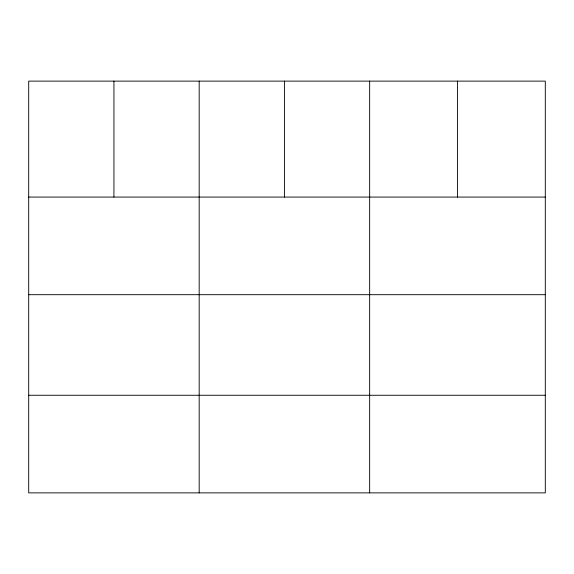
<?xml version="1.0" encoding="UTF-8"?>
<svg xmlns="http://www.w3.org/2000/svg" width="574" height="574" viewBox="0 0 574 574"><rect width="100%" height="100%" fill="white"/><g stroke="black" fill="none" stroke-linecap="round" stroke-linejoin="round"><path stroke-width="0.86" d="M545.3 294.692L545.3 81.121L28.7 81.121L28.7 492.879L545.3 492.879L545.3 294.692L28.7 294.692M28.7 197.076L545.3 197.076M28.7 395.264L545.3 395.264M457.478 81.121L457.478 197.076M369.656 81.121L369.656 492.879M284.417 81.121L284.417 197.076M199.178 81.121L199.178 492.879M113.939 81.121L113.939 197.076"/></g></svg>
